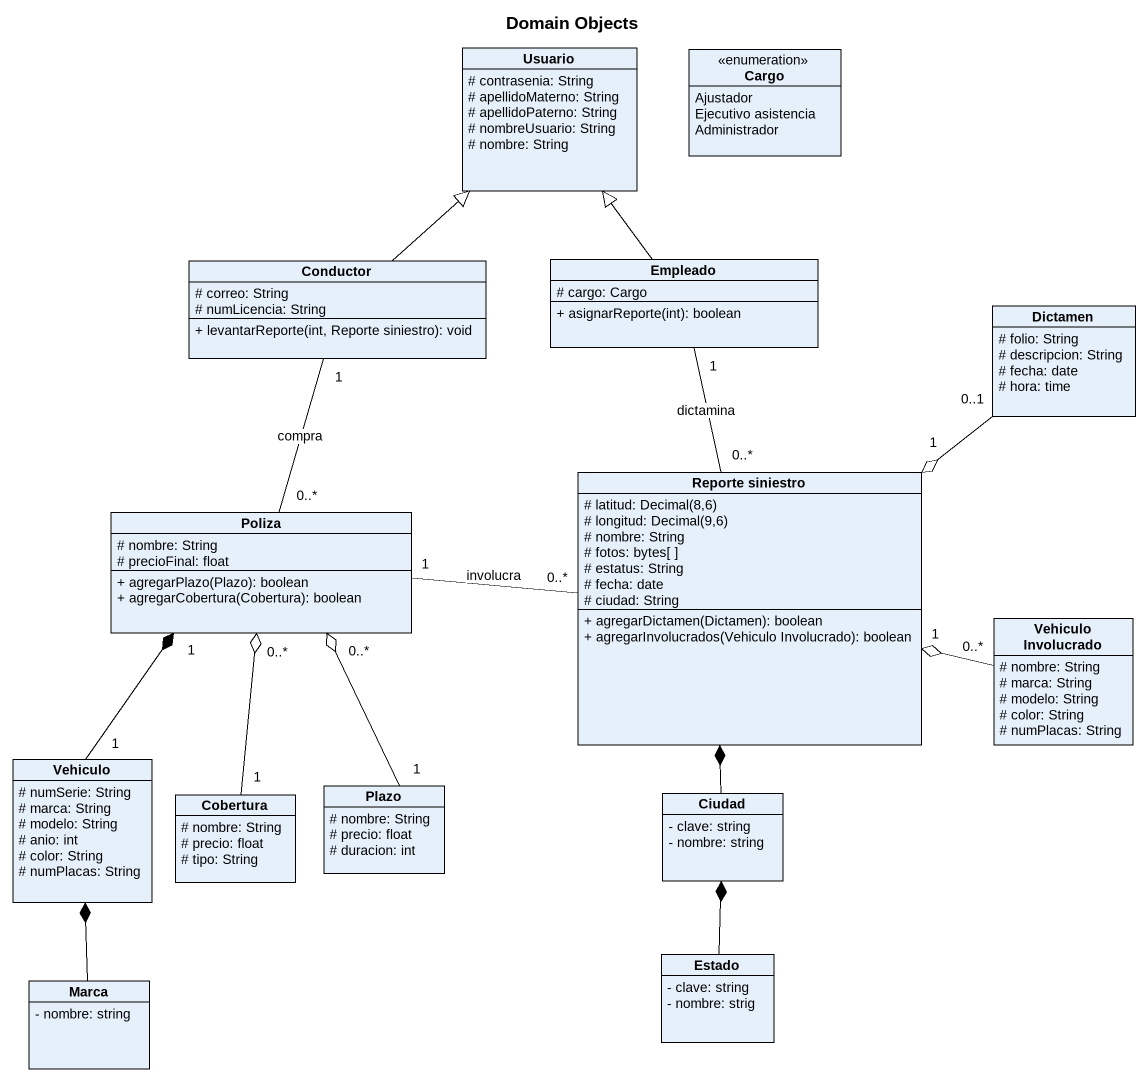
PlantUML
@startuml
title Domain Objects
hide circle
hide empty members
skinparam classAttributeIconSize 0
class Usuario {
  # contrasenia: String
  # apellidoMaterno: String
  # apellidoPaterno: String
  # nombreUsuario: String
  # nombre: String
}
enum Cargo {
  Ajustador
  Ejecutivo asistencia
  Administrador
}
class Conductor {
  # correo: String
  # numLicencia: String
  + levantarReporte(int, Reporte siniestro): void
}
class Empleado {
  # cargo: Cargo
  + asignarReporte(int): boolean
}
class Dictamen {
  # folio: String
  # descripcion: String
  # fecha: date
  # hora: time
}
class "Reporte siniestro" as Reporte_siniestro {
  {field} # latitud: Decimal(8,6)
  {field} # longitud: Decimal(9,6)
  # nombre: String
  # fotos: bytes[ ]
  # estatus: String
  # fecha: date
  # ciudad: String
  + agregarDictamen(Dictamen): boolean
  + agregarInvolucrados(Vehiculo Involucrado): boolean
}
class Poliza {
  # nombre: String
  # precioFinal: float
  + agregarPlazo(Plazo): boolean
  + agregarCobertura(Cobertura): boolean
}
class "Vehiculo Involucrado" as Vehiculo_Involucrado {
  # nombre: String
  # marca: String
  # modelo: String
  # color: String
  # numPlacas: String
}
class Vehiculo {
  # numSerie: String
  # marca: String
  # modelo: String
  # anio: int
  # color: String
  # numPlacas: String
}
class Cobertura {
  # nombre: String
  # precio: float
  # tipo: String
}
class Plazo {
  # nombre: String
  # precio: float
  # duracion: int
}
class Ciudad {
  - clave: string
  - nombre: string
}
class Marca {
  - nombre: string
}
class Estado {
  - clave: string
  - nombre: strig
}
Conductor -up-|> Usuario
Conductor "1" -- "0..*" Poliza : compra
Empleado -up-|> Usuario
Empleado "1" -- "0..*" Reporte_siniestro : dictamina
Dictamen "0..1" --o "1" Reporte_siniestro
Poliza "1" -right- "0..*" Reporte_siniestro : involucra
Vehiculo_Involucrado "0..*" -left-o "1" Reporte_siniestro
Vehiculo "1" -up-* "1" Poliza
Cobertura "1" -up-o "0..*" Poliza
Plazo "1" -up-o "0..*" Poliza
Ciudad -up-* Reporte_siniestro
Marca -up-* Vehiculo
Estado -up-* Ciudad
@enduml
